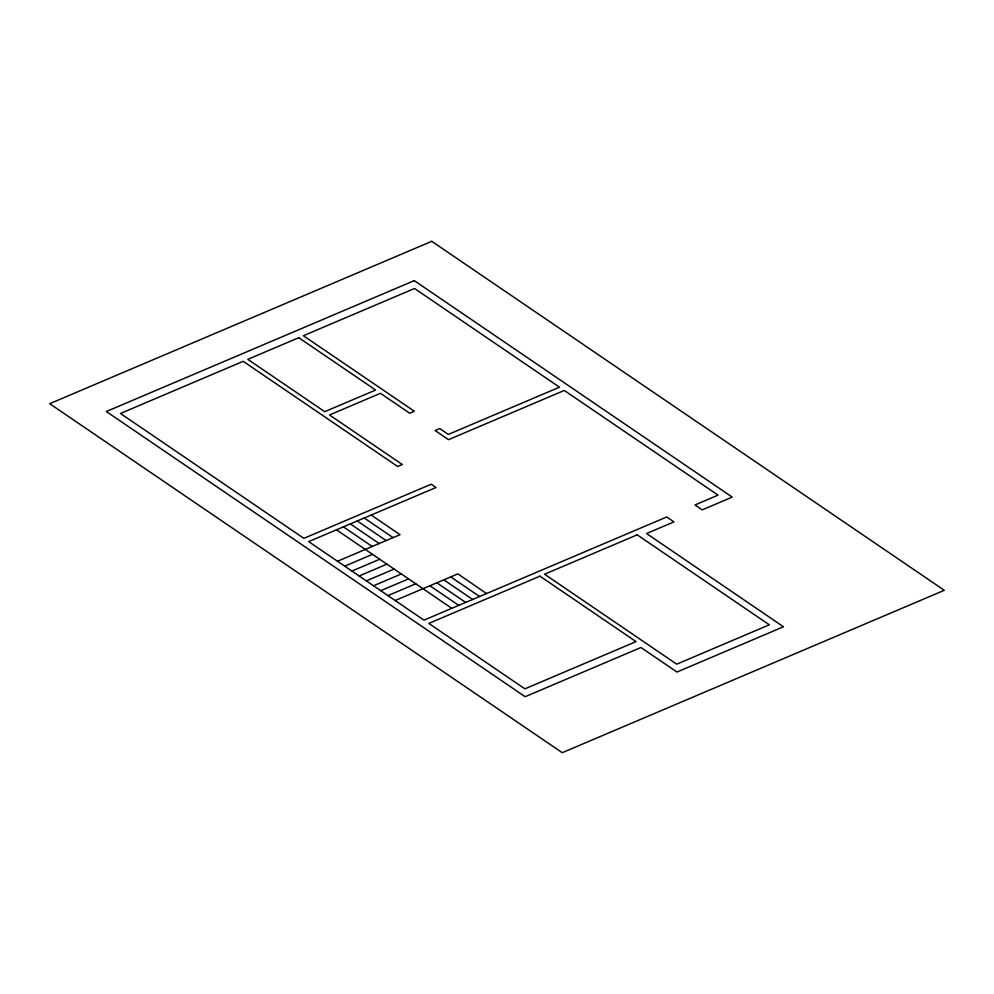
<?xml version="1.0" encoding="UTF-8"?>
<svg xmlns="http://www.w3.org/2000/svg" width="994" height="994" viewBox="0 0 994 994"><rect width="100%" height="100%" fill="white"/><g stroke="black" fill="none" stroke-linecap="round" stroke-linejoin="round"><path stroke-width="1.49" d="M337.5 561.25L400.023 534.673L371.184 515.041M344.707 566.158L372.502 554.341M351.913 571.065L379.708 559.249M359.12 575.973L386.914 564.157M366.339 580.881L394.121 569.065M373.545 585.789L401.327 573.973M380.752 590.697L408.534 578.881M387.958 595.605L415.74 583.789M395.165 600.513L457.874 573.861L486.513 593.567M364.239 517.998L393.077 537.63M450.729 576.893L479.568 596.524M357.293 520.955L386.132 540.587M443.784 579.837L472.622 599.469M350.348 523.9L379.186 543.532M436.838 582.795L465.677 602.426M343.402 526.857L372.241 546.489M429.893 585.752L458.731 605.371M336.457 529.802L451.785 608.328M431.756 241.318L49.7 403.701L562.244 752.682L944.3 590.299L431.756 241.318M414.274 280.631L106.321 411.516L525.167 696.707L640.944 647.504L676.976 672.031L783.483 626.767L646.547 533.517L673.944 521.875L666.738 516.967L423.991 620.144L308.674 541.618L436.018 487.495L431.222 484.215L303.866 538.35L120.473 413.479L243.195 361.319L397.65 466.484L402.284 464.521L329.511 414.97L380.453 393.313L409.727 413.255L414.361 411.28L303.394 335.723L414.535 288.496L559.485 387.188L448.344 434.428L439.733 428.563L435.099 430.526L448.518 439.671L564.294 390.456L718.053 495.149L694.955 504.977L702.174 509.885L732.218 497.112L414.274 280.631M298.759 337.699L247.817 359.343L324.703 411.69L375.645 390.046L298.759 337.699M539.941 576.172L428.799 623.412L524.907 688.842L636.048 641.602L539.941 576.172M637.191 534.834L544.575 574.209L676.715 664.178L769.331 624.816L637.191 534.834"/></g></svg>
